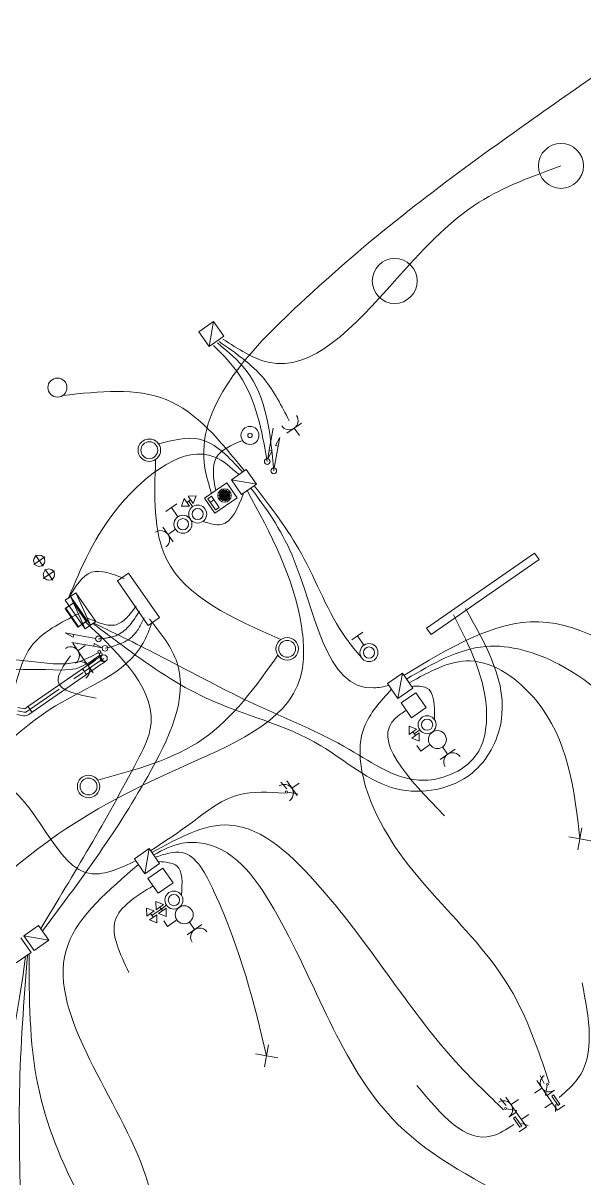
# Model space of a CAD drawing. Header units: metres. Extents: x 2747662.9 to 2747731.3, y 1250221.9 to 1250283.3.
# Drawn here: x 2747682.58 to 2747687.57, y 1250227.28 to 1250237.55 of the extents above; entities that cross this region are included whole.
import ezdxf

# ---------------------------------------------------------------- set-up
doc = ezdxf.new("R2010")
doc.units = ezdxf.units.M
doc.header["$MEASUREMENT"] = 0
for name, pattern in [('EL_Boden', [900, 600, -300]), ('STRICHPUNKT2-A0PKHS6Z00', [0.635, 0.3175, -0.15875, 0, -0.15875]), ('STRICHPUNKT2-A0PKHS7900', [0.635, 0.3175, -0.15875, 0, -0.15875])]:
    doc.linetypes.add(name, pattern=pattern)
for name, color, linetype in [('___deckendurchbruch', 7, 'Continuous'), ('___elektro', 7, 'Continuous'), ('___sanitär', 7, 'Continuous')]:
    doc.layers.add(name, color=color, linetype=linetype)

msp = doc.modelspace()

# ---------------------------------------------------------------- linework, layer by layer
at = {"color": 30, "linetype": 'Continuous', "lineweight": 0, "true_color": 0xff8d1c}
for p, q in [((2747684.807, 1250233.949), (2747684.772, 1250233.754)), ((2747684.815, 1250233.596), (2747684.851, 1250233.791)), ((2747684.865, 1250233.867), (2747684.827, 1250233.795)), ((2747684.827, 1250233.795), (2747684.851, 1250233.791)), ((2747684.851, 1250233.791), (2747684.865, 1250233.867)), ((2747684.772, 1250233.754), (2747684.758, 1250233.679)), ((2747684.758, 1250233.679), (2747684.796, 1250233.75)), ((2747684.796, 1250233.75), (2747684.772, 1250233.754)), ((2747684.753, 1250233.654), (2747684.753, 1250233.654)), ((2747684.811, 1250233.571), (2747684.811, 1250233.571)), ((2747682.957, 1250232.131), (2747683.029, 1250232.093)), ((2747683.033, 1250232.117), (2747682.957, 1250232.131)), ((2747683.016, 1250232.046), (2747683.211, 1250232.011)), ((2747683.029, 1250232.093), (2747683.033, 1250232.117)), ((2747683.228, 1250232.081), (2747683.033, 1250232.117)), ((2747683.253, 1250232.077), (2747683.253, 1250232.077)), ((2747683.215, 1250232.035), (2747683.211, 1250232.011)), ((2747683.211, 1250232.011), (2747683.286, 1250231.997)), ((2747683.286, 1250231.997), (2747683.215, 1250232.035)), ((2747683.311, 1250231.993), (2747683.311, 1250231.993))]:
    msp.add_line(p, q, dxfattribs=at)
for points in [[(2747687.131, 1250232.839), (2747686.17, 1250232.173)], [(2747686.21, 1250232.116), (2747687.171, 1250232.782)], [(2747687.171, 1250232.782), (2747687.131, 1250232.839)], [(2747686.17, 1250232.173), (2747686.21, 1250232.116)]]:
    msp.add_lwpolyline(points, dxfattribs=at)
for centre in [(2747684.753, 1250233.654), (2747684.811, 1250233.571), (2747683.253, 1250232.077), (2747683.311, 1250231.993)]:
    msp.add_circle(centre, 0.0253, dxfattribs=at)
for points, knots in [([(2747684.259, 1250233.37), (2747684.235, 1250233.445), (2747684.212, 1250233.52), (2747684.2, 1250233.594), (2747684.109, 1250234.135), (2747684.589, 1250234.634), (2747685.042, 1250235.056), (2747685.665, 1250235.636), (2747686.236, 1250236.07), (2747686.848, 1250236.509), (2747687.33, 1250236.854), (2747687.837, 1250237.203), (2747688.344, 1250237.552)], [0, 0, 0, 0, 1, 1, 1, 2, 2, 2, 3, 3, 3, 4, 4, 4, 4]), ([(2747687.365, 1250236.282), (2747687.112, 1250236.19), (2747686.859, 1250236.099), (2747686.638, 1250235.959), (2747686.353, 1250235.779), (2747686.12, 1250235.519), (2747685.887, 1250235.259)], [0, 0, 0, 0, 1, 1, 1, 2, 2, 2, 2]), ([(2747685.887, 1250235.259), (2747685.521, 1250234.852), (2747685.154, 1250234.446), (2747684.763, 1250234.536), (2747684.63, 1250234.567), (2747684.495, 1250234.655), (2747684.359, 1250234.743)], [0, 0, 0, 0, 1, 1, 1, 2, 2, 2, 2]), ([(2747684.31, 1250234.709), (2747684.403, 1250234.631), (2747684.497, 1250234.554), (2747684.567, 1250234.463), (2747684.751, 1250234.226), (2747684.781, 1250233.899), (2747684.811, 1250233.571)], [0, 0, 0, 0, 1, 1, 1, 2, 2, 2, 2]), ([(2747684.948, 1250234.016), (2747684.882, 1250234.147), (2747684.816, 1250234.278), (2747684.725, 1250234.388), (2747684.616, 1250234.519), (2747684.471, 1250234.62), (2747684.326, 1250234.72)], [0, 0, 0, 0, 1, 1, 1, 2, 2, 2, 2]), ([(2747684.277, 1250234.686), (2747684.36, 1250234.601), (2747684.443, 1250234.516), (2747684.507, 1250234.421), (2747684.655, 1250234.202), (2747684.704, 1250233.928), (2747684.753, 1250233.654)], [0, 0, 0, 0, 1, 1, 1, 2, 2, 2, 2]), ([(2747682.937, 1250234.241), (2747683.263, 1250234.277), (2747683.589, 1250234.313), (2747683.856, 1250234.204), (2747684.129, 1250234.093), (2747684.339, 1250233.833), (2747684.55, 1250233.572)], [0, 0, 0, 0, 1, 1, 1, 2, 2, 2, 2]), ([(2747682.987, 1250232.44), (2747683.101, 1250232.716), (2747683.215, 1250232.992), (2747683.444, 1250233.265), (2747683.673, 1250233.538), (2747684.018, 1250233.809), (2747684.286, 1250233.694), (2747684.362, 1250233.662), (2747684.431, 1250233.6), (2747684.501, 1250233.538)], [0, 0, 0, 0, 1, 1, 1, 2, 2, 2, 3, 3, 3, 3]), ([(2747683.787, 1250233.811), (2747683.914, 1250233.844), (2747684.041, 1250233.876), (2747684.152, 1250233.852), (2747684.297, 1250233.82), (2747684.415, 1250233.69), (2747684.533, 1250233.561)], [0, 0, 0, 0, 1, 1, 1, 2, 2, 2, 2]), ([(2747684.295, 1250233.395), (2747684.276, 1250233.504), (2747684.257, 1250233.613), (2747684.3, 1250233.688), (2747684.341, 1250233.76), (2747684.437, 1250233.8), (2747684.534, 1250233.841)], [0, 0, 0, 0, 1, 1, 1, 2, 2, 2, 2]), ([(2747684.874, 1250232.071), (2747684.45, 1250232.259), (2747684.025, 1250232.447), (2747683.858, 1250232.786), (2747683.737, 1250233.03), (2747683.749, 1250233.351), (2747683.761, 1250233.672)], [0, 0, 0, 0, 1, 1, 1, 2, 2, 2, 2]), ([(2747682.103, 1250229.698), (2747682.318, 1250229.887), (2747682.533, 1250230.075), (2747682.755, 1250230.241), (2747683.12, 1250230.512), (2747683.506, 1250230.72), (2747683.967, 1250230.926), (2747684.414, 1250231.127), (2747684.933, 1250231.326), (2747685.049, 1250231.737), (2747685.088, 1250231.876), (2747685.081, 1250232.038), (2747685.057, 1250232.194), (2747684.988, 1250232.634), (2747684.782, 1250233.014), (2747684.575, 1250233.395)], [0, 0, 0, 0, 1, 1, 1, 2, 2, 2, 3, 3, 3, 4, 4, 4, 5, 5, 5, 5]), ([(2747685.836, 1250231.663), (2747685.789, 1250231.653), (2747685.743, 1250231.643), (2747685.7, 1250231.641), (2747685.268, 1250231.617), (2747685.178, 1250232.342), (2747684.975, 1250232.82), (2747684.872, 1250233.062), (2747684.74, 1250233.24), (2747684.608, 1250233.418)], [0, 0, 0, 0, 1, 1, 1, 2, 2, 2, 3, 3, 3, 3]), ([(2747685.591, 1250231.912), (2747685.544, 1250231.967), (2747685.498, 1250232.022), (2747685.456, 1250232.08), (2747685.291, 1250232.31), (2747685.195, 1250232.585), (2747685.057, 1250232.834), (2747684.938, 1250233.049), (2747684.788, 1250233.244), (2747684.638, 1250233.439)], [0, 0, 0, 0, 1, 1, 1, 2, 2, 2, 3, 3, 3, 3]), ([(2747684.181, 1250233.122), (2747684.239, 1250233.104), (2747684.297, 1250233.085), (2747684.344, 1250233.094), (2747684.442, 1250233.112), (2747684.492, 1250233.242), (2747684.542, 1250233.372)], [0, 0, 0, 0, 1, 1, 1, 2, 2, 2, 2]), ([(2747683.481, 1250232.613), (2747683.377, 1250232.654), (2747683.273, 1250232.695), (2747683.192, 1250232.669), (2747683.107, 1250232.642), (2747683.047, 1250232.541), (2747682.987, 1250232.44)], [0, 0, 0, 0, 1, 1, 1, 2, 2, 2, 2]), ([(2747681.968, 1250230.876), (2747682.133, 1250230.996), (2747682.297, 1250231.116), (2747682.39, 1250231.285), (2747682.511, 1250231.507), (2747682.509, 1250231.812), (2747682.654, 1250232.008), (2747682.752, 1250232.139), (2747682.916, 1250232.221), (2747683.08, 1250232.303)], [0, 0, 0, 0, 1, 1, 1, 2, 2, 2, 3, 3, 3, 3]), ([(2747683.708, 1250232.253), (2747683.808, 1250232.127), (2747683.907, 1250232.001), (2747683.952, 1250231.864), (2747684.054, 1250231.552), (2747683.877, 1250231.184), (2747683.691, 1250230.855), (2747683.394, 1250230.33), (2747683.074, 1250229.905), (2747682.754, 1250229.48)], [0, 0, 0, 0, 1, 1, 1, 2, 2, 2, 3, 3, 3, 3]), ([(2747683.727, 1250232.219), (2747683.704, 1250232.156), (2747683.68, 1250232.093), (2747683.648, 1250232.036), (2747683.493, 1250231.766), (2747683.146, 1250231.647), (2747682.871, 1250231.481), (2747682.516, 1250231.267), (2747682.283, 1250230.974), (2747681.928, 1250230.688), (2747681.836, 1250230.614), (2747681.737, 1250230.541), (2747681.648, 1250230.538), (2747681.504, 1250230.533), (2747681.39, 1250230.714), (2747681.276, 1250230.895)], [0, 0, 0, 0, 1, 1, 1, 2, 2, 2, 3, 3, 3, 4, 4, 4, 5, 5, 5, 5]), ([(2747682.74, 1250229.501), (2747683.031, 1250229.983), (2747683.322, 1250230.465), (2747683.598, 1250230.994), (2747683.645, 1250231.084), (2747683.691, 1250231.175), (2747683.711, 1250231.265), (2747683.785, 1250231.608), (2747683.459, 1250231.92), (2747683.134, 1250232.232)], [0, 0, 0, 0, 1, 1, 1, 2, 2, 2, 3, 3, 3, 3]), ([(2747688.358, 1250231.67), (2747687.964, 1250231.944), (2747687.569, 1250232.218), (2747687.167, 1250232.229), (2747686.773, 1250232.239), (2747686.371, 1250231.996), (2747685.968, 1250231.752)], [0, 0, 0, 0, 1, 1, 1, 2, 2, 2, 2]), ([(2747689.65, 1250228.932), (2747689.322, 1250229.372), (2747688.994, 1250229.812), (2747688.689, 1250230.289), (2747688.311, 1250230.881), (2747687.968, 1250231.529), (2747687.346, 1250231.852), (2747687.144, 1250231.957), (2747686.912, 1250232.028), (2747686.695, 1250232.01), (2747686.448, 1250231.989), (2747686.22, 1250231.854), (2747685.991, 1250231.719)], [0, 0, 0, 0, 1, 1, 1, 2, 2, 2, 3, 3, 3, 4, 4, 4, 4]), ([(2747683.004, 1250231.927), (2747682.944, 1250231.841), (2747682.884, 1250231.756), (2747682.894, 1250231.697), (2747682.909, 1250231.611), (2747683.071, 1250231.581), (2747683.233, 1250231.551)], [0, 0, 0, 0, 1, 1, 1, 2, 2, 2, 2]), ([(2747683.247, 1250230.822), (2747683.582, 1250230.912), (2747683.916, 1250231.002), (2747684.184, 1250231.188), (2747684.449, 1250231.373), (2747684.649, 1250231.652), (2747684.849, 1250231.932)], [0, 0, 0, 0, 1, 1, 1, 2, 2, 2, 2]), ([(2747687.533, 1250230.299), (2747687.482, 1250230.741), (2747687.431, 1250231.182), (2747687.143, 1250231.531), (2747686.991, 1250231.715), (2747686.773, 1250231.873), (2747686.558, 1250231.881), (2747686.376, 1250231.888), (2747686.195, 1250231.786), (2747686.015, 1250231.685)], [0, 0, 0, 0, 1, 1, 1, 2, 2, 2, 3, 3, 3, 3]), ([(2747687.261, 1250228.13), (2747687.163, 1250228.422), (2747687.064, 1250228.715), (2747686.911, 1250228.972), (2747686.565, 1250229.555), (2747685.943, 1250229.956), (2747685.675, 1250230.632), (2747685.589, 1250230.848), (2747685.54, 1250231.092), (2747685.615, 1250231.29), (2747685.663, 1250231.416), (2747685.761, 1250231.523), (2747685.858, 1250231.63)], [0, 0, 0, 0, 1, 1, 1, 2, 2, 2, 3, 3, 3, 4, 4, 4, 4]), ([(2747686.035, 1250231.655), (2747686.085, 1250231.657), (2747686.134, 1250231.659), (2747686.167, 1250231.643), (2747686.242, 1250231.607), (2747686.241, 1250231.483), (2747686.24, 1250231.36)], [0, 0, 0, 0, 1, 1, 1, 2, 2, 2, 2]), ([(2747685.989, 1250231.441), (2747685.956, 1250231.42), (2747685.923, 1250231.399), (2747685.898, 1250231.376), (2747685.675, 1250231.178), (2747686.002, 1250230.842), (2747686.329, 1250230.505)], [0, 0, 0, 0, 1, 1, 1, 2, 2, 2, 2]), ([(2747681.991, 1250230.843), (2747682.123, 1250230.85), (2747682.254, 1250230.856), (2747682.366, 1250230.811), (2747682.712, 1250230.668), (2747682.864, 1250230.019), (2747683.196, 1250229.988), (2747683.311, 1250229.977), (2747683.448, 1250230.041), (2747683.585, 1250230.104)], [0, 0, 0, 0, 1, 1, 1, 2, 2, 2, 3, 3, 3, 3]), ([(2747684.906, 1250230.704), (2747684.767, 1250230.714), (2747684.628, 1250230.724), (2747684.502, 1250230.691), (2747684.33, 1250230.645), (2747684.182, 1250230.517), (2747684.031, 1250230.406), (2747683.927, 1250230.331), (2747683.822, 1250230.263), (2747683.717, 1250230.195)], [0, 0, 0, 0, 1, 1, 1, 2, 2, 2, 3, 3, 3, 3]), ([(2747686.855, 1250227.891), (2747686.722, 1250228.018), (2747686.59, 1250228.145), (2747686.467, 1250228.277), (2747686.016, 1250228.763), (2747685.708, 1250229.314), (2747685.225, 1250229.867), (2747684.99, 1250230.136), (2747684.715, 1250230.405), (2747684.418, 1250230.422), (2747684.196, 1250230.435), (2747683.962, 1250230.307), (2747683.728, 1250230.179)], [0, 0, 0, 0, 1, 1, 1, 2, 2, 2, 3, 3, 3, 4, 4, 4, 4]), ([(2747687.057, 1250227.032), (2747686.639, 1250227.246), (2747686.221, 1250227.46), (2747685.915, 1250227.761), (2747685.43, 1250228.239), (2747685.225, 1250228.938), (2747684.843, 1250229.623), (2747684.681, 1250229.912), (2747684.488, 1250230.199), (2747684.194, 1250230.258), (2747684.13, 1250230.27), (2747684.062, 1250230.272), (2747683.997, 1250230.26), (2747683.908, 1250230.244), (2747683.826, 1250230.2), (2747683.744, 1250230.157)], [0, 0, 0, 0, 1, 1, 1, 2, 2, 2, 3, 3, 3, 4, 4, 4, 5, 5, 5, 5]), ([(2747684.748, 1250228.37), (2747684.637, 1250228.832), (2747684.526, 1250229.293), (2747684.28, 1250229.831), (2747684.208, 1250229.989), (2747684.124, 1250230.153), (2747683.993, 1250230.177), (2747683.923, 1250230.19), (2747683.84, 1250230.163), (2747683.758, 1250230.136)], [0, 0, 0, 0, 1, 1, 1, 2, 2, 2, 3, 3, 3, 3]), ([(2747683.99, 1250229.801), (2747683.998, 1250229.907), (2747684.006, 1250230.013), (2747683.949, 1250230.059), (2747683.912, 1250230.088), (2747683.849, 1250230.093), (2747683.785, 1250230.097)], [0, 0, 0, 0, 1, 1, 1, 2, 2, 2, 2]), ([(2747683.845, 1250226.435), (2747683.806, 1250226.74), (2747683.767, 1250227.046), (2747683.654, 1250227.358), (2747683.399, 1250228.056), (2747682.769, 1250228.785), (2747682.982, 1250229.36), (2747683.077, 1250229.618), (2747683.343, 1250229.844), (2747683.608, 1250230.071)], [0, 0, 0, 0, 1, 1, 1, 2, 2, 2, 3, 3, 3, 3]), ([(2747683.739, 1250229.882), (2747683.59, 1250229.79), (2747683.44, 1250229.698), (2747683.402, 1250229.574), (2747683.362, 1250229.444), (2747683.443, 1250229.278), (2747683.524, 1250229.112)], [0, 0, 0, 0, 1, 1, 1, 2, 2, 2, 2]), ([(2747683.864, 1250225.9), (2747683.806, 1250225.983), (2747683.749, 1250226.066), (2747683.691, 1250226.149), (2747683.274, 1250226.755), (2747682.857, 1250227.405), (2747682.713, 1250228.115), (2747682.636, 1250228.491), (2747682.637, 1250228.884), (2747682.637, 1250229.277)], [0, 0, 0, 0, 1, 1, 1, 2, 2, 2, 3, 3, 3, 3]), ([(2747680.946, 1250226.89), (2747681.452, 1250227.176), (2747681.958, 1250227.462), (2747682.234, 1250227.9), (2747682.47, 1250228.277), (2747682.537, 1250228.766), (2747682.605, 1250229.255)], [0, 0, 0, 0, 1, 1, 1, 2, 2, 2, 2]), ([(2747682.442, 1250225.36), (2747682.449, 1250225.391), (2747682.455, 1250225.422), (2747682.461, 1250225.454), (2747682.627, 1250226.302), (2747682.535, 1250227.18), (2747682.551, 1250228.047), (2747682.558, 1250228.455), (2747682.59, 1250228.861), (2747682.621, 1250229.266)], [0, 0, 0, 0, 1, 1, 1, 2, 2, 2, 3, 3, 3, 3]), ([(2747687.35, 1250228), (2747687.411, 1250228.054), (2747687.472, 1250228.108), (2747687.516, 1250228.169), (2747687.675, 1250228.389), (2747687.614, 1250228.705), (2747687.553, 1250229.02)], [0, 0, 0, 0, 1, 1, 1, 2, 2, 2, 2]), ([(2747686.945, 1250227.759), (2747686.88, 1250227.717), (2747686.815, 1250227.675), (2747686.751, 1250227.658), (2747686.516, 1250227.592), (2747686.299, 1250227.849), (2747686.083, 1250228.107)], [0, 0, 0, 0, 1, 1, 1, 2, 2, 2, 2])]:
    msp.add_open_spline(points, degree=3, knots=knots, dxfattribs=at)
at = {"color": 30, "linetype": 'EL_Boden', "lineweight": 0, "true_color": 0xff8d1c}
for points, knots in [([(2747683.587, 1250232.367), (2747683.533, 1250232.295), (2747683.478, 1250232.223), (2747683.41, 1250232.203), (2747683.337, 1250232.183), (2747683.248, 1250232.222), (2747683.159, 1250232.261)], [0, 0, 0, 0, 1, 1, 1, 2, 2, 2, 2]), ([(2747683.203, 1250232.215), (2747683.302, 1250232.14), (2747683.401, 1250232.066), (2747683.501, 1250231.992), (2747683.726, 1250231.827), (2747683.958, 1250231.668), (2747684.211, 1250231.551), (2747684.544, 1250231.397), (2747684.912, 1250231.318), (2747685.23, 1250231.127), (2747685.453, 1250230.994), (2747685.65, 1250230.805), (2747685.903, 1250230.744), (2747686.126, 1250230.69), (2747686.392, 1250230.736), (2747686.574, 1250230.884), (2747686.713, 1250230.997), (2747686.803, 1250231.17), (2747686.832, 1250231.34), (2747686.892, 1250231.683), (2747686.703, 1250232.016), (2747686.515, 1250232.348)], [0, 0, 0, 0, 1, 1, 1, 2, 2, 2, 3, 3, 3, 4, 4, 4, 5, 5, 5, 6, 6, 6, 7, 7, 7, 7]), ([(2747683.211, 1250232.218), (2747683.414, 1250232.119), (2747683.618, 1250232.019), (2747683.82, 1250231.915), (2747684.094, 1250231.774), (2747684.365, 1250231.625), (2747684.641, 1250231.496), (2747684.921, 1250231.365), (2747685.207, 1250231.255), (2747685.484, 1250231.094), (2747685.697, 1250230.97), (2747685.905, 1250230.817), (2747686.147, 1250230.82), (2747686.327, 1250230.823), (2747686.526, 1250230.912), (2747686.622, 1250231.06), (2747686.686, 1250231.159), (2747686.705, 1250231.283), (2747686.704, 1250231.402), (2747686.701, 1250231.721), (2747686.554, 1250232.006), (2747686.408, 1250232.291)], [0, 0, 0, 0, 1, 1, 1, 2, 2, 2, 3, 3, 3, 4, 4, 4, 5, 5, 5, 6, 6, 6, 7, 7, 7, 7]), ([(2747683.253, 1250232.077), (2747683.314, 1250232.083), (2747683.375, 1250232.089), (2747683.426, 1250232.113), (2747683.507, 1250232.152), (2747683.562, 1250232.237), (2747683.617, 1250232.323)], [0, 0, 0, 0, 1, 1, 1, 2, 2, 2, 2]), ([(2747683.659, 1250232.263), (2747683.628, 1250232.201), (2747683.598, 1250232.138), (2747683.551, 1250232.095), (2747683.49, 1250232.039), (2747683.401, 1250232.016), (2747683.311, 1250231.993)], [0, 0, 0, 0, 1, 1, 1, 2, 2, 2, 2])]:
    msp.add_open_spline(points, degree=3, knots=knots, dxfattribs=at)
at = {"layer": '___deckendurchbruch', "color": 215, "linetype": 'STRICHPUNKT2-A0PKHS6Z00', "lineweight": 0, "true_color": 0xa44f91}
for p, q in [((2747682.677, 1250232.738), (2747682.775, 1250232.806)), ((2747682.677, 1250232.738), (2747682.775, 1250232.806)), ((2747682.76, 1250232.723), (2747682.692, 1250232.822)), ((2747682.76, 1250232.723), (2747682.692, 1250232.822)), ((2747682.762, 1250232.615), (2747682.861, 1250232.683)), ((2747682.762, 1250232.615), (2747682.861, 1250232.683)), ((2747682.846, 1250232.6), (2747682.777, 1250232.698)), ((2747682.846, 1250232.6), (2747682.777, 1250232.698))]:
    msp.add_line(p, q, dxfattribs=at)
at = {"layer": '___deckendurchbruch', "color": 215, "linetype": 'Continuous', "lineweight": 0, "true_color": 0xa44f91}
for p, q in [((2747683.03, 1250232.397), (2747682.956, 1250232.346)), ((2747683.144, 1250232.233), (2747683.03, 1250232.397)), ((2747682.956, 1250232.346), (2747683.07, 1250232.181)), ((2747683.07, 1250232.181), (2747683.144, 1250232.233))]:
    msp.add_line(p, q, dxfattribs=at)
for centre in [(2747682.726, 1250232.772), (2747682.726, 1250232.772), (2747682.812, 1250232.649), (2747682.812, 1250232.649)]:
    msp.add_circle(centre, 0.05, dxfattribs=at)
at = {"layer": '___elektro', "color": 30, "linetype": 'Continuous', "lineweight": 0, "true_color": 0xff8d1c}
for p, q in [((2747684.276, 1250234.898), (2747684.144, 1250234.807)), ((2747684.161, 1250234.818), (2747684.161, 1250234.818)), ((2747684.177, 1250234.83), (2747684.177, 1250234.83)), ((2747684.194, 1250234.841), (2747684.194, 1250234.841)), ((2747684.21, 1250234.853), (2747684.21, 1250234.853)), ((2747684.227, 1250234.864), (2747684.227, 1250234.864)), ((2747684.236, 1250234.675), (2747684.276, 1250234.898)), ((2747684.243, 1250234.875), (2747684.243, 1250234.875)), ((2747684.259, 1250234.887), (2747684.26, 1250234.887)), ((2747684.367, 1250234.767), (2747684.276, 1250234.898)), ((2747684.287, 1250234.882), (2747684.287, 1250234.882)), ((2747684.299, 1250234.865), (2747684.299, 1250234.865)), ((2747684.31, 1250234.849), (2747684.31, 1250234.849)), ((2747684.321, 1250234.832), (2747684.322, 1250234.832)), ((2747684.333, 1250234.816), (2747684.333, 1250234.816)), ((2747684.144, 1250234.807), (2747684.236, 1250234.675)), ((2747684.156, 1250234.791), (2747684.156, 1250234.791)), ((2747684.167, 1250234.774), (2747684.167, 1250234.774)), ((2747684.179, 1250234.758), (2747684.179, 1250234.758)), ((2747684.19, 1250234.741), (2747684.19, 1250234.741)), ((2747684.201, 1250234.725), (2747684.201, 1250234.725)), ((2747684.213, 1250234.708), (2747684.213, 1250234.708)), ((2747684.236, 1250234.675), (2747684.367, 1250234.767)), ((2747684.285, 1250234.71), (2747684.285, 1250234.71)), ((2747684.301, 1250234.721), (2747684.301, 1250234.721)), ((2747684.318, 1250234.732), (2747684.318, 1250234.732)), ((2747684.334, 1250234.744), (2747684.334, 1250234.744)), ((2747684.344, 1250234.799), (2747684.344, 1250234.8)), ((2747684.351, 1250234.755), (2747684.351, 1250234.755)), ((2747684.356, 1250234.783), (2747684.356, 1250234.783)), ((2747684.224, 1250234.692), (2747684.224, 1250234.692)), ((2747684.252, 1250234.687), (2747684.252, 1250234.687)), ((2747684.268, 1250234.698), (2747684.268, 1250234.698)), ((2747682.84, 1250234.381), (2747682.84, 1250234.381)), ((2747682.958, 1250234.359), (2747682.958, 1250234.359)), ((2747682.818, 1250234.263), (2747682.818, 1250234.263)), ((2747682.937, 1250234.241), (2747682.937, 1250234.241)), ((2747682.937, 1250234.241), (2747682.937, 1250234.241)), ((2747682.937, 1250234.241), (2747682.937, 1250234.241)), ((2747684.927, 1250233.905), (2747685.059, 1250233.996)), ((2747684.554, 1250233.952), (2747684.554, 1250233.952)), ((2747684.666, 1250233.932), (2747684.666, 1250233.932)), ((2747684.993, 1250233.95), (2747685.039, 1250233.885)), ((2747683.648, 1250233.837), (2747683.648, 1250233.837)), ((2747683.787, 1250233.811), (2747683.787, 1250233.811)), ((2747684.534, 1250233.841), (2747684.534, 1250233.841)), ((2747684.645, 1250233.82), (2747684.645, 1250233.82)), ((2747685.039, 1250233.885), (2747685.039, 1250233.885)), ((2747685.039, 1250233.885), (2747685.039, 1250233.885)), ((2747683.622, 1250233.697), (2747683.622, 1250233.697)), ((2747683.622, 1250233.697), (2747683.622, 1250233.697)), ((2747683.705, 1250233.754), (2747683.705, 1250233.754)), ((2747683.761, 1250233.672), (2747683.762, 1250233.672)), ((2747684.566, 1250233.583), (2747684.435, 1250233.492)), ((2747684.657, 1250233.452), (2747684.566, 1250233.583)), ((2747684.435, 1250233.492), (2747684.526, 1250233.361)), ((2747684.435, 1250233.492), (2747684.657, 1250233.452)), ((2747684.451, 1250233.504), (2747684.451, 1250233.504)), ((2747684.468, 1250233.515), (2747684.468, 1250233.515)), ((2747684.484, 1250233.526), (2747684.484, 1250233.526)), ((2747684.501, 1250233.538), (2747684.501, 1250233.538)), ((2747684.517, 1250233.549), (2747684.517, 1250233.549)), ((2747684.533, 1250233.561), (2747684.533, 1250233.561)), ((2747684.55, 1250233.572), (2747684.55, 1250233.572)), ((2747684.578, 1250233.567), (2747684.578, 1250233.567)), ((2747684.589, 1250233.55), (2747684.589, 1250233.551)), ((2747684.6, 1250233.534), (2747684.601, 1250233.534)), ((2747684.612, 1250233.518), (2747684.612, 1250233.518)), ((2747684.623, 1250233.501), (2747684.623, 1250233.501)), ((2747684.635, 1250233.485), (2747684.635, 1250233.485)), ((2747684.394, 1250233.464), (2747684.196, 1250233.327)), ((2747684.311, 1250233.407), (2747684.312, 1250233.407)), ((2747684.329, 1250233.382), (2747684.385, 1250233.3)), ((2747684.337, 1250233.388), (2747684.394, 1250233.306)), ((2747684.345, 1250233.394), (2747684.402, 1250233.311)), ((2747684.353, 1250233.399), (2747684.41, 1250233.317)), ((2747684.361, 1250233.405), (2747684.418, 1250233.323)), ((2747684.375, 1250233.402), (2747684.421, 1250233.337)), ((2747684.389, 1250233.4), (2747684.423, 1250233.351)), ((2747684.485, 1250233.332), (2747684.394, 1250233.464)), ((2747684.409, 1250233.389), (2747684.42, 1250233.373)), ((2747684.439, 1250233.398), (2747684.439, 1250233.398)), ((2747684.446, 1250233.476), (2747684.446, 1250233.476)), ((2747684.458, 1250233.459), (2747684.458, 1250233.459)), ((2747684.469, 1250233.443), (2747684.469, 1250233.443)), ((2747684.48, 1250233.427), (2747684.48, 1250233.427)), ((2747684.492, 1250233.41), (2747684.492, 1250233.41)), ((2747684.503, 1250233.394), (2747684.503, 1250233.394)), ((2747684.514, 1250233.377), (2747684.515, 1250233.377)), ((2747684.526, 1250233.361), (2747684.657, 1250233.452)), ((2747684.559, 1250233.384), (2747684.559, 1250233.384)), ((2747684.575, 1250233.395), (2747684.575, 1250233.395)), ((2747684.592, 1250233.406), (2747684.592, 1250233.406)), ((2747684.608, 1250233.418), (2747684.608, 1250233.418)), ((2747684.625, 1250233.429), (2747684.625, 1250233.429)), ((2747684.641, 1250233.44), (2747684.641, 1250233.44)), ((2747684.646, 1250233.468), (2747684.646, 1250233.468)), ((2747683.901, 1250233.244), (2747683.95, 1250233.278)), ((2747683.99, 1250233.257), (2747684.016, 1250233.324)), ((2747684.062, 1250233.258), (2747684.016, 1250233.324)), ((2747684.039, 1250233.291), (2747684.072, 1250233.314)), ((2747684.121, 1250233.348), (2747684.049, 1250233.347)), ((2747684.095, 1250233.281), (2747684.049, 1250233.347)), ((2747684.055, 1250233.302), (2747684.09, 1250233.253)), ((2747684.121, 1250233.348), (2747684.095, 1250233.281)), ((2747684.196, 1250233.327), (2747684.287, 1250233.196)), ((2747684.247, 1250233.289), (2747684.28, 1250233.312)), ((2747684.287, 1250233.196), (2747684.485, 1250233.332)), ((2747684.323, 1250233.354), (2747684.358, 1250233.305)), ((2747684.326, 1250233.368), (2747684.372, 1250233.303)), ((2747684.327, 1250233.332), (2747684.338, 1250233.316)), ((2747684.403, 1250233.275), (2747684.403, 1250233.275)), ((2747684.542, 1250233.372), (2747684.542, 1250233.372)), ((2747683.901, 1250233.244), (2747683.852, 1250233.21)), ((2747683.958, 1250233.162), (2747683.901, 1250233.244)), ((2747683.99, 1250233.257), (2747684.062, 1250233.258)), ((2747684.09, 1250233.253), (2747684.09, 1250233.253)), ((2747684.201, 1250233.233), (2747684.201, 1250233.233)), ((2747684.242, 1250233.261), (2747684.242, 1250233.261)), ((2747683.918, 1250232.939), (2747683.826, 1250233.071)), ((2747683.958, 1250233.162), (2747683.958, 1250233.162)), ((2747684.069, 1250233.142), (2747684.069, 1250233.142)), ((2747684.069, 1250233.142), (2747684.069, 1250233.142)), ((2747684.181, 1250233.122), (2747684.181, 1250233.122)), ((2747683.872, 1250233.005), (2747683.938, 1250233.051)), ((2747683.938, 1250233.051), (2747683.938, 1250233.051)), ((2747683.938, 1250233.051), (2747683.938, 1250233.051)), ((2747683.938, 1250233.051), (2747683.938, 1250233.051)), ((2747684.049, 1250233.03), (2747684.049, 1250233.031)), ((2747683.472, 1250232.626), (2747683.472, 1250232.626)), ((2747683.052, 1250232.485), (2747682.957, 1250232.42)), ((2747683.005, 1250232.453), (2747683.181, 1250232.198)), ((2747683.134, 1250232.165), (2747683.005, 1250232.453)), ((2747683.028, 1250232.469), (2747683.028, 1250232.469)), ((2747683.229, 1250232.231), (2747683.052, 1250232.485)), ((2747683.181, 1250232.198), (2747683.052, 1250232.485)), ((2747683.658, 1250232.463), (2747683.658, 1250232.463)), ((2747682.957, 1250232.42), (2747683.134, 1250232.165)), ((2747682.957, 1250232.42), (2747683.134, 1250232.165)), ((2747682.981, 1250232.436), (2747682.981, 1250232.436)), ((2747683.14, 1250232.358), (2747683.14, 1250232.358)), ((2747683.559, 1250232.395), (2747683.559, 1250232.395)), ((2747683.046, 1250232.292), (2747683.046, 1250232.292)), ((2747683.134, 1250232.165), (2747683.229, 1250232.231)), ((2747683.134, 1250232.165), (2747683.229, 1250232.231)), ((2747683.134, 1250232.165), (2747683.229, 1250232.231)), ((2747683.158, 1250232.181), (2747683.158, 1250232.181)), ((2747683.205, 1250232.214), (2747683.205, 1250232.214)), ((2747683.745, 1250232.232), (2747683.745, 1250232.232)), ((2747684.874, 1250232.071), (2747684.874, 1250232.071)), ((2747685.014, 1250232.046), (2747685.014, 1250232.046)), ((2747685.555, 1250232.103), (2747685.506, 1250232.069)), ((2747685.555, 1250232.103), (2747685.604, 1250232.137)), ((2747685.612, 1250232.021), (2747685.555, 1250232.103)), ((2747683.024, 1250232.038), (2747683.115, 1250231.906)), ((2747683.07, 1250231.972), (2747683.136, 1250232.018)), ((2747683.136, 1250232.018), (2747683.136, 1250232.018)), ((2747683.136, 1250232.018), (2747683.136, 1250232.018)), ((2747684.931, 1250231.989), (2747684.931, 1250231.989)), ((2747685.612, 1250232.021), (2747685.612, 1250232.021)), ((2747685.723, 1250232.001), (2747685.723, 1250232.001)), ((2747683.115, 1250231.907), (2747683.206, 1250231.775)), ((2747683.161, 1250231.841), (2747683.227, 1250231.887)), ((2747683.227, 1250231.887), (2747683.227, 1250231.887)), ((2747683.227, 1250231.887), (2747683.227, 1250231.887)), ((2747684.849, 1250231.932), (2747684.849, 1250231.932)), ((2747684.849, 1250231.932), (2747684.849, 1250231.932)), ((2747684.988, 1250231.906), (2747684.988, 1250231.907)), ((2747685.592, 1250231.91), (2747685.592, 1250231.91)), ((2747685.703, 1250231.889), (2747685.703, 1250231.889)), ((2747685.956, 1250231.771), (2747685.824, 1250231.679)), ((2747685.906, 1250231.736), (2747685.906, 1250231.736)), ((2747685.915, 1250231.548), (2747685.956, 1250231.771)), ((2747685.923, 1250231.748), (2747685.923, 1250231.748)), ((2747685.939, 1250231.759), (2747685.939, 1250231.759)), ((2747686.047, 1250231.639), (2747685.956, 1250231.771)), ((2747685.967, 1250231.754), (2747685.967, 1250231.754)), ((2747685.979, 1250231.738), (2747685.979, 1250231.738)), ((2747685.824, 1250231.679), (2747685.915, 1250231.548)), ((2747685.836, 1250231.663), (2747685.836, 1250231.663)), ((2747685.841, 1250231.691), (2747685.841, 1250231.691)), ((2747685.847, 1250231.647), (2747685.847, 1250231.647)), ((2747685.857, 1250231.702), (2747685.857, 1250231.702)), ((2747685.858, 1250231.63), (2747685.858, 1250231.63)), ((2747685.874, 1250231.714), (2747685.874, 1250231.714)), ((2747685.89, 1250231.725), (2747685.89, 1250231.725)), ((2747685.915, 1250231.548), (2747686.047, 1250231.639)), ((2747685.99, 1250231.721), (2747685.99, 1250231.721)), ((2747686.001, 1250231.705), (2747686.001, 1250231.705)), ((2747686.013, 1250231.688), (2747686.013, 1250231.688)), ((2747686.024, 1250231.672), (2747686.024, 1250231.672)), ((2747686.035, 1250231.655), (2747686.036, 1250231.656)), ((2747685.87, 1250231.614), (2747685.87, 1250231.614)), ((2747685.881, 1250231.597), (2747685.881, 1250231.597)), ((2747685.893, 1250231.581), (2747685.893, 1250231.581)), ((2747685.904, 1250231.564), (2747685.904, 1250231.564)), ((2747685.932, 1250231.559), (2747685.932, 1250231.559)), ((2747686.075, 1250231.598), (2747685.944, 1250231.507)), ((2747685.948, 1250231.571), (2747685.948, 1250231.571)), ((2747685.965, 1250231.582), (2747685.965, 1250231.582)), ((2747685.981, 1250231.594), (2747685.981, 1250231.594)), ((2747685.998, 1250231.605), (2747685.998, 1250231.605)), ((2747686.014, 1250231.616), (2747686.014, 1250231.616)), ((2747686.03, 1250231.628), (2747686.03, 1250231.628)), ((2747686.166, 1250231.466), (2747686.075, 1250231.598)), ((2747685.944, 1250231.507), (2747686.035, 1250231.375)), ((2747685.96, 1250231.518), (2747685.96, 1250231.518)), ((2747686.035, 1250231.375), (2747686.166, 1250231.466)), ((2747686.129, 1250231.38), (2747686.129, 1250231.38)), ((2747686.24, 1250231.36), (2747686.24, 1250231.36)), ((2747686.014, 1250231.3), (2747686.081, 1250231.274)), ((2747686.014, 1250231.3), (2747686.015, 1250231.228)), ((2747686.081, 1250231.274), (2747686.015, 1250231.228)), ((2747686.104, 1250231.241), (2747686.038, 1250231.195)), ((2747686.071, 1250231.218), (2747686.048, 1250231.251)), ((2747686.06, 1250231.234), (2747686.109, 1250231.268)), ((2747686.105, 1250231.169), (2747686.104, 1250231.241)), ((2747686.109, 1250231.268), (2747686.109, 1250231.268)), ((2747686.22, 1250231.248), (2747686.22, 1250231.248)), ((2747686.22, 1250231.248), (2747686.22, 1250231.248)), ((2747686.332, 1250231.228), (2747686.332, 1250231.228)), ((2747686.105, 1250231.169), (2747686.038, 1250231.195)), ((2747686.118, 1250231.08), (2747686.084, 1250231.129)), ((2747686.2, 1250231.137), (2747686.118, 1250231.08)), ((2747686.2, 1250231.137), (2747686.2, 1250231.137)), ((2747686.311, 1250231.117), (2747686.311, 1250231.117)), ((2747686.357, 1250231.051), (2747686.311, 1250231.117)), ((2747686.423, 1250231.097), (2747686.291, 1250231.005)), ((2747683.108, 1250230.848), (2747683.108, 1250230.848)), ((2747683.247, 1250230.822), (2747683.248, 1250230.822)), ((2747685.018, 1250230.684), (2747684.927, 1250230.815)), ((2747683.083, 1250230.708), (2747683.083, 1250230.708)), ((2747683.083, 1250230.708), (2747683.083, 1250230.708)), ((2747683.165, 1250230.765), (2747683.165, 1250230.765)), ((2747684.928, 1250230.743), (2747684.874, 1250230.803)), ((2747684.933, 1250230.713), (2747685.02, 1250230.698)), ((2747684.972, 1250230.749), (2747685.038, 1250230.795)), ((2747685.038, 1250230.795), (2747685.038, 1250230.795)), ((2747685.038, 1250230.795), (2747685.038, 1250230.795)), ((2747683.222, 1250230.683), (2747683.222, 1250230.683)), ((2747685.02, 1250230.698), (2747685.018, 1250230.684)), ((2747687.515, 1250230.201), (2747687.551, 1250230.398)), ((2747687.631, 1250230.281), (2747687.435, 1250230.317)), ((2747687.533, 1250230.299), (2747687.533, 1250230.299)), ((2747683.705, 1250230.212), (2747683.574, 1250230.121)), ((2747683.665, 1250229.989), (2747683.705, 1250230.212)), ((2747683.689, 1250230.2), (2747683.689, 1250230.2)), ((2747683.796, 1250230.08), (2747683.705, 1250230.212)), ((2747683.717, 1250230.195), (2747683.717, 1250230.195)), ((2747683.574, 1250230.121), (2747683.665, 1250229.989)), ((2747683.585, 1250230.104), (2747683.585, 1250230.104)), ((2747683.59, 1250230.132), (2747683.59, 1250230.132)), ((2747683.607, 1250230.143), (2747683.607, 1250230.143)), ((2747683.623, 1250230.155), (2747683.623, 1250230.155)), ((2747683.64, 1250230.166), (2747683.64, 1250230.166)), ((2747683.656, 1250230.178), (2747683.656, 1250230.178)), ((2747683.673, 1250230.189), (2747683.673, 1250230.189)), ((2747683.728, 1250230.179), (2747683.728, 1250230.179)), ((2747683.74, 1250230.162), (2747683.74, 1250230.162)), ((2747683.751, 1250230.146), (2747683.751, 1250230.146)), ((2747683.762, 1250230.13), (2747683.762, 1250230.13)), ((2747683.774, 1250230.113), (2747683.774, 1250230.113)), ((2747683.785, 1250230.097), (2747683.785, 1250230.097)), ((2747683.597, 1250230.088), (2747683.597, 1250230.088)), ((2747683.608, 1250230.071), (2747683.608, 1250230.071)), ((2747683.619, 1250230.055), (2747683.619, 1250230.055)), ((2747683.631, 1250230.038), (2747683.631, 1250230.039)), ((2747683.642, 1250230.022), (2747683.642, 1250230.022)), ((2747683.654, 1250230.006), (2747683.654, 1250230.006)), ((2747683.665, 1250229.989), (2747683.796, 1250230.08)), ((2747683.681, 1250230.001), (2747683.681, 1250230.001)), ((2747683.825, 1250230.039), (2747683.693, 1250229.948)), ((2747683.698, 1250230.012), (2747683.698, 1250230.012)), ((2747683.714, 1250230.023), (2747683.714, 1250230.023)), ((2747683.731, 1250230.035), (2747683.731, 1250230.035)), ((2747683.747, 1250230.046), (2747683.747, 1250230.046)), ((2747683.764, 1250230.057), (2747683.764, 1250230.058)), ((2747683.78, 1250230.069), (2747683.78, 1250230.069)), ((2747683.916, 1250229.908), (2747683.825, 1250230.039)), ((2747683.693, 1250229.948), (2747683.785, 1250229.817)), ((2747683.71, 1250229.959), (2747683.71, 1250229.959)), ((2747683.785, 1250229.817), (2747683.916, 1250229.908)), ((2747683.879, 1250229.821), (2747683.879, 1250229.821)), ((2747683.99, 1250229.801), (2747683.99, 1250229.801)), ((2747683.681, 1250229.684), (2747683.749, 1250229.658)), ((2747683.681, 1250229.684), (2747683.683, 1250229.612)), ((2747683.764, 1250229.741), (2747683.831, 1250229.715)), ((2747683.764, 1250229.741), (2747683.765, 1250229.669)), ((2747683.831, 1250229.715), (2747683.765, 1250229.669)), ((2747683.854, 1250229.682), (2747683.788, 1250229.636)), ((2747683.821, 1250229.659), (2747683.798, 1250229.692)), ((2747683.809, 1250229.675), (2747683.859, 1250229.71)), ((2747683.855, 1250229.61), (2747683.854, 1250229.682)), ((2747683.859, 1250229.71), (2747683.859, 1250229.71)), ((2747683.97, 1250229.689), (2747683.97, 1250229.689)), ((2747683.97, 1250229.689), (2747683.97, 1250229.689)), ((2747683.749, 1250229.658), (2747683.683, 1250229.612)), ((2747683.771, 1250229.625), (2747683.706, 1250229.579)), ((2747683.773, 1250229.553), (2747683.706, 1250229.579)), ((2747683.738, 1250229.602), (2747683.716, 1250229.635)), ((2747683.727, 1250229.619), (2747683.809, 1250229.675)), ((2747683.773, 1250229.553), (2747683.771, 1250229.625)), ((2747683.855, 1250229.61), (2747683.788, 1250229.636)), ((2747683.809, 1250229.675), (2747683.809, 1250229.676)), ((2747683.95, 1250229.578), (2747683.867, 1250229.521)), ((2747683.95, 1250229.578), (2747683.95, 1250229.578)), ((2747684.081, 1250229.669), (2747684.081, 1250229.669)), ((2747682.72, 1250229.529), (2747682.589, 1250229.438)), ((2747682.638, 1250229.472), (2747682.638, 1250229.473)), ((2747682.655, 1250229.484), (2747682.655, 1250229.484)), ((2747682.671, 1250229.495), (2747682.671, 1250229.495)), ((2747682.687, 1250229.507), (2747682.687, 1250229.507)), ((2747682.704, 1250229.518), (2747682.704, 1250229.518)), ((2747682.811, 1250229.398), (2747682.72, 1250229.529)), ((2747682.732, 1250229.513), (2747682.732, 1250229.513)), ((2747682.743, 1250229.497), (2747682.743, 1250229.497)), ((2747682.754, 1250229.48), (2747682.754, 1250229.48)), ((2747683.867, 1250229.521), (2747683.833, 1250229.571)), ((2747684.172, 1250229.538), (2747684.041, 1250229.447)), ((2747684.061, 1250229.558), (2747684.061, 1250229.558)), ((2747684.107, 1250229.492), (2747684.061, 1250229.558)), ((2747682.654, 1250229.289), (2747682.563, 1250229.42)), ((2747682.586, 1250229.387), (2747682.586, 1250229.387)), ((2747682.589, 1250229.438), (2747682.68, 1250229.307)), ((2747682.811, 1250229.398), (2747682.589, 1250229.438)), ((2747682.597, 1250229.371), (2747682.597, 1250229.371)), ((2747682.6, 1250229.422), (2747682.6, 1250229.422)), ((2747682.605, 1250229.45), (2747682.605, 1250229.45)), ((2747682.612, 1250229.405), (2747682.612, 1250229.405)), ((2747682.622, 1250229.461), (2747682.622, 1250229.461)), ((2747682.623, 1250229.389), (2747682.623, 1250229.389)), ((2747682.634, 1250229.373), (2747682.634, 1250229.373)), ((2747682.68, 1250229.307), (2747682.811, 1250229.398)), ((2747682.766, 1250229.464), (2747682.766, 1250229.464)), ((2747682.777, 1250229.447), (2747682.777, 1250229.447)), ((2747682.779, 1250229.375), (2747682.779, 1250229.375)), ((2747682.789, 1250229.431), (2747682.789, 1250229.431)), ((2747682.795, 1250229.386), (2747682.795, 1250229.387)), ((2747682.8, 1250229.414), (2747682.8, 1250229.414)), ((2747682.522, 1250229.198), (2747682.654, 1250229.289)), ((2747682.608, 1250229.355), (2747682.608, 1250229.355)), ((2747682.62, 1250229.338), (2747682.62, 1250229.338)), ((2747682.631, 1250229.322), (2747682.631, 1250229.322)), ((2747682.637, 1250229.277), (2747682.637, 1250229.277)), ((2747682.642, 1250229.305), (2747682.643, 1250229.305)), ((2747682.646, 1250229.356), (2747682.646, 1250229.356)), ((2747682.657, 1250229.34), (2747682.657, 1250229.34)), ((2747682.668, 1250229.323), (2747682.669, 1250229.323)), ((2747682.696, 1250229.318), (2747682.696, 1250229.318)), ((2747682.713, 1250229.33), (2747682.713, 1250229.33)), ((2747682.729, 1250229.341), (2747682.729, 1250229.341)), ((2747682.746, 1250229.352), (2747682.746, 1250229.352)), ((2747682.762, 1250229.364), (2747682.762, 1250229.364)), ((2747682.588, 1250229.243), (2747682.588, 1250229.243)), ((2747682.605, 1250229.255), (2747682.605, 1250229.255)), ((2747682.621, 1250229.266), (2747682.621, 1250229.266)), ((2747684.73, 1250228.272), (2747684.766, 1250228.469)), ((2747684.847, 1250228.353), (2747684.65, 1250228.388)), ((2747684.748, 1250228.37), (2747684.748, 1250228.37)), ((2747687.241, 1250228.018), (2747687.15, 1250228.15)), ((2747687.217, 1250228.123), (2747687.18, 1250228.195)), ((2747687.196, 1250228.084), (2747687.13, 1250228.038)), ((2747687.13, 1250228.038), (2747687.13, 1250228.038)), ((2747687.13, 1250228.038), (2747687.13, 1250228.038)), ((2747687.243, 1250228.108), (2747687.227, 1250228.021)), ((2747687.307, 1250228.064), (2747687.241, 1250228.018)), ((2747686.877, 1250227.93), (2747686.823, 1250227.99)), ((2747686.966, 1250227.87), (2747686.875, 1250228.002)), ((2747686.921, 1250227.936), (2747686.987, 1250227.982)), ((2747686.987, 1250227.982), (2747686.987, 1250227.982)), ((2747686.987, 1250227.982), (2747686.987, 1250227.982)), ((2747687.287, 1250227.952), (2747687.221, 1250227.907)), ((2747687.227, 1250228.021), (2747687.241, 1250228.018)), ((2747687.241, 1250228.018), (2747687.332, 1250227.887)), ((2747687.32, 1250227.939), (2747687.316, 1250227.875)), ((2747687.332, 1250227.887), (2747687.398, 1250227.932)), ((2747686.881, 1250227.9), (2747686.969, 1250227.884)), ((2747686.901, 1250227.825), (2747686.966, 1250227.87)), ((2747686.969, 1250227.884), (2747686.966, 1250227.87)), ((2747686.966, 1250227.87), (2747687.058, 1250227.739)), ((2747687.012, 1250227.805), (2747687.078, 1250227.85)), ((2747687.078, 1250227.85), (2747687.078, 1250227.85)), ((2747687.221, 1250227.907), (2747687.221, 1250227.907)), ((2747687.058, 1250227.739), (2747686.992, 1250227.693)), ((2747687.013, 1250227.769), (2747687.074, 1250227.75))]:
    msp.add_line(p, q, dxfattribs=at)
for points in [[(2747684.224, 1250233.322), (2747684.293, 1250233.223), (2747684.325, 1250233.246), (2747684.257, 1250233.345)], [(2747686.21, 1250232.116), (2747687.171, 1250232.782), (2747687.131, 1250232.839), (2747686.17, 1250232.173)], [(2747683.795, 1250232.266), (2747683.521, 1250232.66), (2747683.423, 1250232.592), (2747683.696, 1250232.197)], [(2747683.076, 1250232.185), (2747683.15, 1250232.237), (2747683.036, 1250232.401), (2747682.962, 1250232.35)], [(2747687.356, 1250227.94), (2747687.299, 1250228.022), (2747687.283, 1250228.011), (2747687.34, 1250227.928)], [(2747686.999, 1250227.735), (2747686.942, 1250227.817), (2747686.959, 1250227.829), (2747687.016, 1250227.746)]]:
    msp.add_lwpolyline(points, close=True, dxfattribs=at)
for centre, radius in [((2747687.365, 1250236.282), 0.2), ((2747687.365, 1250236.282), 0.2), ((2747685.887, 1250235.259), 0.2), ((2747682.888, 1250234.311), 0.085), ((2747684.6, 1250233.886), 0.08), ((2747684.6, 1250233.886), 0.02), ((2747683.705, 1250233.754), 0.1), ((2747683.705, 1250233.754), 0.075), ((2747684.373, 1250233.352), 0.06), ((2747684.004, 1250233.096), 0.08), ((2747684.135, 1250233.187), 0.08), ((2747684.135, 1250233.187), 0.05), ((2747684.004, 1250233.096), 0.05), ((2747684.931, 1250231.989), 0.1), ((2747684.931, 1250231.989), 0.075), ((2747685.658, 1250231.955), 0.08), ((2747685.658, 1250231.955), 0.05), ((2747686.175, 1250231.314), 0.08), ((2747686.175, 1250231.314), 0.05), ((2747686.266, 1250231.182), 0.08), ((2747683.165, 1250230.765), 0.1), ((2747683.165, 1250230.765), 0.075), ((2747684.923, 1250230.715), 0.01), ((2747683.924, 1250229.755), 0.08), ((2747683.924, 1250229.755), 0.05), ((2747684.015, 1250229.624), 0.08), ((2747687.245, 1250228.118), 0.01), ((2747686.872, 1250227.902), 0.01)]:
    msp.add_circle(centre, radius, dxfattribs=at)
for centre, start, end in [((2747684.948, 1250234.016), 214.7099, 34.7099), ((2747683.806, 1250232.96), 304.7099, 124.7099), ((2747683.004, 1250231.927), 304.7099, 124.7099), ((2747683.095, 1250231.795), 304.7099, 124.7099), ((2747686.402, 1250230.985), 34.7099, 214.7099), ((2747684.906, 1250230.704), 304.7099, 124.7099), ((2747684.152, 1250229.426), 34.7099, 214.7099), ((2747687.261, 1250228.13), 124.7099, 304.7099), ((2747686.855, 1250227.891), 304.7099, 124.7099)]:
    msp.add_arc(centre, 0.08, start, end, dxfattribs=at)
at = {"layer": '___sanitär', "color": 106, "linetype": 'Continuous', "lineweight": 0, "true_color": 0x008a1e}
for p, q in [((2747683.242, 1250231.903), (2747683.11, 1250231.812)), ((2747683.278, 1250231.851), (2747683.146, 1250231.76)), ((2747683.252, 1250231.91), (2747683.242, 1250231.903)), ((2747683.262, 1250231.917), (2747683.252, 1250231.91)), ((2747683.27, 1250231.922), (2747683.262, 1250231.917)), ((2747683.276, 1250231.927), (2747683.27, 1250231.922)), ((2747683.274, 1250231.906), (2747683.277, 1250231.908)), ((2747683.28, 1250231.929), (2747683.276, 1250231.927)), ((2747683.288, 1250231.858), (2747683.278, 1250231.851)), ((2747683.282, 1250231.93), (2747683.28, 1250231.929)), ((2747683.28, 1250231.891), (2747683.283, 1250231.893)), ((2747683.298, 1250231.865), (2747683.288, 1250231.858)), ((2747683.292, 1250231.88), (2747683.295, 1250231.882)), ((2747683.306, 1250231.87), (2747683.298, 1250231.865)), ((2747683.312, 1250231.875), (2747683.306, 1250231.87)), ((2747683.316, 1250231.878), (2747683.312, 1250231.875)), ((2747683.318, 1250231.879), (2747683.316, 1250231.878)), ((2747682.626, 1250231.476), (2747683.11, 1250231.812)), ((2747682.662, 1250231.424), (2747683.146, 1250231.76)), ((2747682.537, 1250231.467), (2747682.597, 1250231.456)), ((2747682.597, 1250231.456), (2747682.626, 1250231.476)), ((2747682.633, 1250231.404), (2747682.662, 1250231.424)), ((2747682.526, 1250231.405), (2747682.586, 1250231.394))]:
    msp.add_line(p, q, dxfattribs=at)
at = {"layer": '___sanitär', "color": 106, "linetype": 'STRICHPUNKT2-A0PKHS7900', "lineweight": 0, "true_color": 0x008a1e}
for p, q in [((2747683.26, 1250231.877), (2747683.128, 1250231.786)), ((2747683.3, 1250231.904), (2747683.26, 1250231.877)), ((2747682.644, 1250231.45), (2747683.128, 1250231.786)), ((2747682.532, 1250231.436), (2747682.591, 1250231.425)), ((2747682.615, 1250231.43), (2747682.644, 1250231.45))]:
    msp.add_line(p, q, dxfattribs=at)
at = {"layer": '___sanitär', "color": 106, "linetype": 'Continuous', "lineweight": 0, "true_color": 0x008a1e, "flags": 128}
for points in [[(2747683.25, 1250231.954), (2747683.182, 1250231.916), (2747683.082, 1250231.874), (2747682.968, 1250231.855), (2747682.85, 1250231.856), (2747682.492, 1250231.895), (2747681.95, 1250231.914), (2747681.562, 1250231.936), (2747681.373, 1250231.925), (2747681.282, 1250231.907), (2747681.193, 1250231.877), (2747681.091, 1250231.827), (2747680.963, 1250231.749), (2747680.866, 1250231.687), (2747680.782, 1250231.629), (2747680.701, 1250231.568)], [(2747683.265, 1250231.932), (2747683.163, 1250231.861), (2747683.055, 1250231.812), (2747682.921, 1250231.799), (2747682.781, 1250231.806), (2747682.584, 1250231.804), (2747682.423, 1250231.799), (2747682.182, 1250231.786), (2747682.032, 1250231.772), (2747681.817, 1250231.724), (2747681.599, 1250231.658), (2747681.405, 1250231.611), (2747681.29, 1250231.551), (2747681.099, 1250231.419), (2747680.997, 1250231.35), (2747680.946, 1250231.315)]]:
    msp.add_lwpolyline(points, dxfattribs=at)
at = {"layer": '___sanitär', "color": 106, "linetype": 'Continuous', "lineweight": 0, "true_color": 0x008a1e}
for centre, radius in [((2747683.26, 1250231.961), 0.0125), ((2747683.274, 1250231.94), 0.0125), ((2747683.3, 1250231.904), 0.0315)]:
    msp.add_circle(centre, radius, dxfattribs=at)
for centre, radius, start, end in [((2747683.311, 1250231.912), 0.0345, 148.6622, 280.7576), ((2747682.597, 1250231.456), 0.063, 259.7126, 304.7072)]:
    msp.add_arc(centre, radius, start, end, dxfattribs=at)
at = {"layer": '___sanitär', "color": 106, "linetype": 'STRICHPUNKT2-A0PKHS7900', "lineweight": 0, "true_color": 0x008a1e}
msp.add_arc((2747682.597, 1250231.456), 0.0315, 259.7126, 304.7072, dxfattribs=at)
at = {"layer": '___sanitär', "color": 106, "linetype": 'Continuous', "lineweight": 0, "true_color": 0x008a1e}
for centre in [(2747683.128, 1250231.786), (2747683.128, 1250231.786), (2747682.644, 1250231.45), (2747682.644, 1250231.45)]:
    msp.add_ellipse(centre, major_axis=(-0.0179, 0.0259), ratio=0.014998, dxfattribs=at)

doc.saveas('drawing.dxf')
